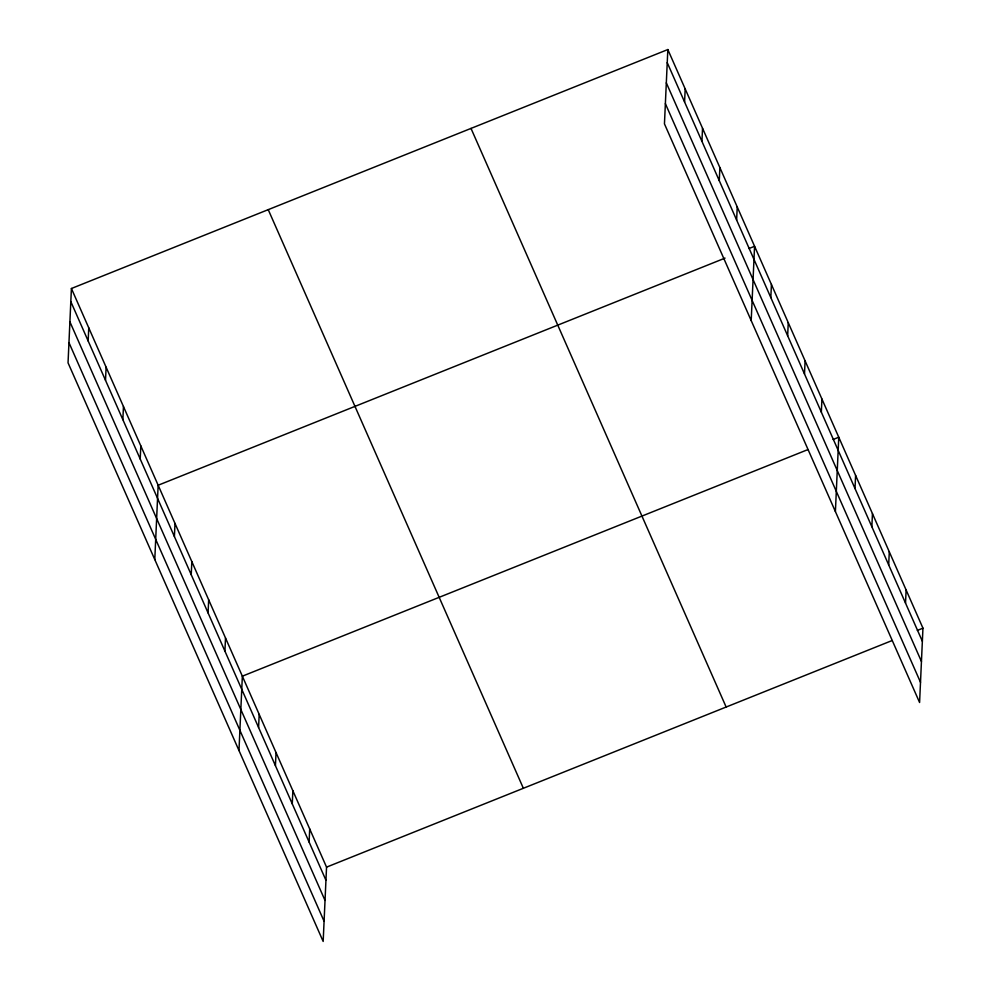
<?xml version="1.0" encoding="UTF-8"?>
<svg xmlns="http://www.w3.org/2000/svg" width="991" height="991" viewBox="0 0 991 991"><rect width="100%" height="100%" fill="white"/><g stroke="black" fill="none" stroke-linecap="round" stroke-linejoin="round"><path stroke-width="1.49" d="M71.414 288.505L68.045 362.83L323.165 941.45L326.547 867.137L71.414 288.505L667.835 49.55L922.955 628.17L919.586 702.495L664.453 123.863L667.835 49.55M88.162 340.966L88.756 327.86M105.517 380.309L106.111 367.203M122.859 419.651L123.454 406.545M140.214 459.006L140.809 445.888M154.782 559.556L158.151 485.243L725.053 258.106M174.404 536.54L174.998 523.434M191.238 574.73L191.833 561.612M208.073 612.921L208.667 599.803M224.92 651.112L225.514 637.993M238.98 750.509L242.349 676.184L807.838 449.617M258.589 727.481L259.184 714.375M275.436 765.671L276.031 752.565M292.271 803.862L292.865 790.756M309.105 842.053L309.7 828.947M684.583 102.011L685.177 88.893M701.938 141.354L702.532 128.248M719.28 180.696L719.875 167.59M736.635 220.039L737.23 206.933M751.203 320.601L754.572 246.288L748.948 248.53M770.825 297.585L771.419 284.467M787.659 335.776L788.254 322.657M804.494 373.954L805.088 360.848M821.341 412.145L821.935 399.039M835.401 511.542L838.77 437.229L833.146 439.484M855.01 488.526L855.605 475.42M871.857 526.716L872.452 513.611M888.692 564.907L889.286 551.801M905.526 603.098L906.121 589.979M326.547 867.137L892.036 640.57M917.344 630.425L922.955 628.17M667.24 62.656L922.361 641.288M666.324 82.86L921.444 661.48M665.382 103.671L920.503 682.291M471.01 128.409L726.143 707.029M268.227 209.646L523.359 788.279M70.819 301.623L325.94 880.243M69.903 321.815L325.023 900.435M68.961 342.626L324.082 921.246"/></g></svg>
